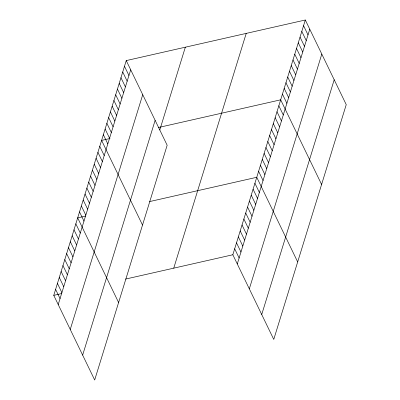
<?xml version="1.0" encoding="UTF-8"?>
<svg xmlns="http://www.w3.org/2000/svg" width="400" height="400" viewBox="0 0 400 400"><rect width="100%" height="100%" fill="white"/><g stroke="black" fill="none" stroke-linecap="round" stroke-linejoin="round"><path stroke-width="0.6" d="M126.245 60.59L167.165 145.24L94.68 380L53.76 295.35L126.245 60.59L305.32 20L346.24 104.65L273.755 339.41L232.835 254.76L305.32 20M58.21 304.56L130.695 69.8M70.245 329.455L142.73 94.695M82.645 355.105L155.13 120.345M159.775 129.995L185.34 47.195M173.74 268.155L246.225 33.395M237.285 263.965L309.77 29.205M249.32 288.865L321.805 54.1M261.72 314.515L334.205 79.755M110.045 138.495L101.6 140.41L142.52 225.06M158.285 127.56L280.675 99.82L321.595 184.465M85.52 216.105L77.68 217.88L118.6 302.53M149.53 201.595L256.755 177.29L297.675 261.94M53.76 295.35L61.6 293.575M125.61 279.065L232.835 254.76M303.56 25.7L308.01 34.91M301.8 31.405L306.25 40.61M300.04 37.105L304.49 46.31M298.28 42.805L302.73 52.01M296.52 48.505L300.97 57.715M294.76 54.21L299.21 63.415M292.995 59.91L297.45 69.115M291.235 65.61L295.685 74.815M289.475 71.31L293.925 80.52M287.715 77.015L292.165 86.22M285.955 82.715L290.405 91.92M284.195 88.415L288.645 97.62M282.435 94.115L286.885 103.325M278.835 105.78L283.285 114.985M276.995 111.735L281.445 120.945M275.155 117.695L279.605 126.905M273.315 123.655L277.765 132.86M271.475 129.615L275.925 138.82M269.635 135.575L274.085 144.78M267.795 141.535L272.245 150.74M265.955 147.495L270.405 156.7M264.115 153.45L268.565 162.66M262.275 159.41L266.725 168.62M260.435 165.37L264.885 174.575M258.595 171.33L263.045 180.535M254.915 183.25L259.365 192.455M253.075 189.21L257.525 198.415M251.235 195.165L255.685 204.375M249.395 201.125L253.845 210.335M247.555 207.085L252.005 216.29M245.715 213.045L250.165 222.25M243.875 219.005L248.325 228.21M242.035 224.965L246.485 234.17M240.195 230.925L244.645 240.13M238.355 236.88L242.805 246.09M236.515 242.84L240.965 252.05M234.675 248.8L239.125 258.005M124.485 66.29L128.935 75.5M122.725 71.995L127.175 81.2M120.965 77.695L125.415 86.9M119.205 83.395L123.655 92.605M117.445 89.1L121.895 98.305M115.685 94.8L120.135 104.005M113.925 100.5L118.375 109.705M112.165 106.2L116.615 115.41M110.405 111.905L114.855 121.11M108.64 117.605L113.095 126.81M106.88 123.305L111.335 132.51M105.12 129.005L109.57 138.215M103.36 134.71L107.81 143.915M99.76 146.37L104.21 155.575M97.92 152.33L102.37 161.535M96.08 158.29L100.53 167.495M94.24 164.245L98.69 173.455M92.4 170.205L96.85 179.41M90.56 176.165L95.01 185.37M88.72 182.125L93.17 191.33M86.88 188.085L91.33 197.29M85.04 194.045L89.49 203.25M83.2 200.005L87.65 209.21M81.36 205.96L85.81 215.17M79.52 211.92L83.97 221.13M75.84 223.84L80.29 233.045M74 229.8L78.45 239.005M72.16 235.76L76.61 244.965M70.32 241.72L74.77 250.925M68.48 247.675L72.93 256.885M66.64 253.635L71.09 262.845M64.8 259.595L69.25 268.8M62.96 265.555L67.41 274.76M61.12 271.515L65.57 280.72M59.28 277.475L63.73 286.68M57.44 283.435L61.89 292.64M55.6 289.39L60.05 298.6"/></g></svg>
